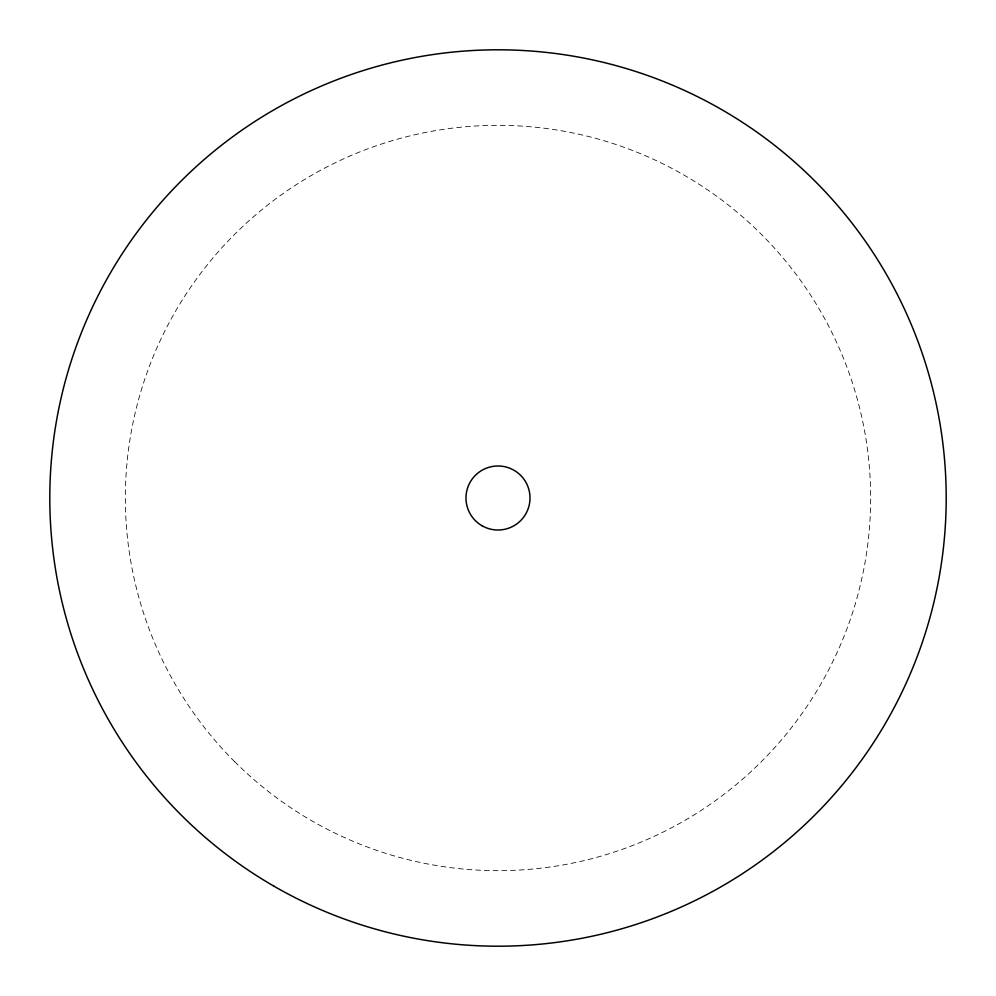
<?xml version="1.0" encoding="UTF-8"?>
<svg xmlns="http://www.w3.org/2000/svg" width="996" height="996" viewBox="0 0 996 996"><rect width="100%" height="100%" fill="white"/><g stroke="black" fill="none" stroke-linecap="round" stroke-linejoin="round"><path stroke-width="0.75" stroke-dasharray="4.98 3.74" d="M234.496 761.504A372.641 372.641 0 0 0 857.954 594.45A372.641 372.641 0 0 0 401.55 138.046A372.641 372.641 0 0 0 234.496 761.504"/><path stroke-width="1.49" d="M273.9 886.154A448.2 448.2 0 0 0 946.2 498A448.2 448.2 0 0 0 273.9 109.846A448.2 448.2 0 0 0 273.9 886.154M481.989 525.726A32.009 32.009 0 0 0 530.009 498A32.009 32.009 0 0 0 481.989 470.274A32.009 32.009 0 0 0 481.989 525.726"/></g></svg>
